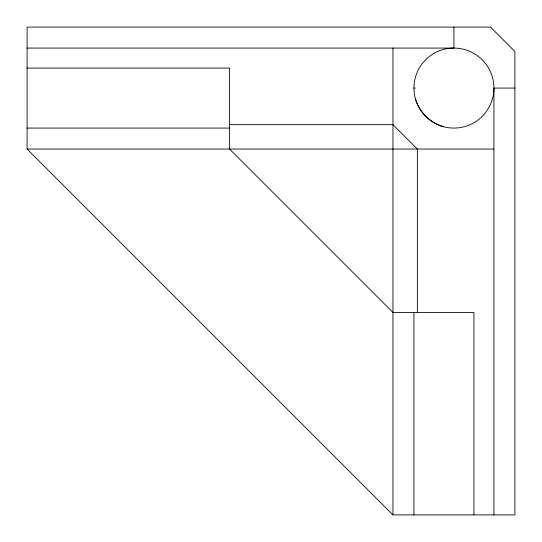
<?xml version="1.0" encoding="UTF-8"?>
<svg xmlns="http://www.w3.org/2000/svg" width="542" height="542" viewBox="0 0 542 542"><rect width="100%" height="100%" fill="white"/><g stroke="black" fill="none" stroke-linecap="round" stroke-linejoin="round"><path stroke-width="0.81" d="M27.1 48.075L453.925 48.075L453.925 27.1M27.1 68.075L229.537 68.075L229.537 149.05L392.95 312.463L473.925 312.463L473.925 514.9M413.925 88.075L415.287 88.075M514.9 88.075L493.925 88.075L493.925 514.9M229.537 124.66L392.95 124.66L417.34 149.05L417.34 312.463M27.1 128.075L229.537 128.075M27.1 149.05L392.95 514.9L514.9 514.9L514.9 51.49L490.51 27.1L27.1 27.1L27.1 149.05L493.925 149.05M443.573 126.713C430.03 122.838 419.162 111.97 415.287 98.427M413.925 312.463L413.925 514.9M392.95 48.075L392.95 514.9M425.639 116.361A40 40 0 0 0 492.563 98.427A40 40 0 0 0 443.573 49.437A40 40 0 0 0 425.639 116.361"/></g></svg>
